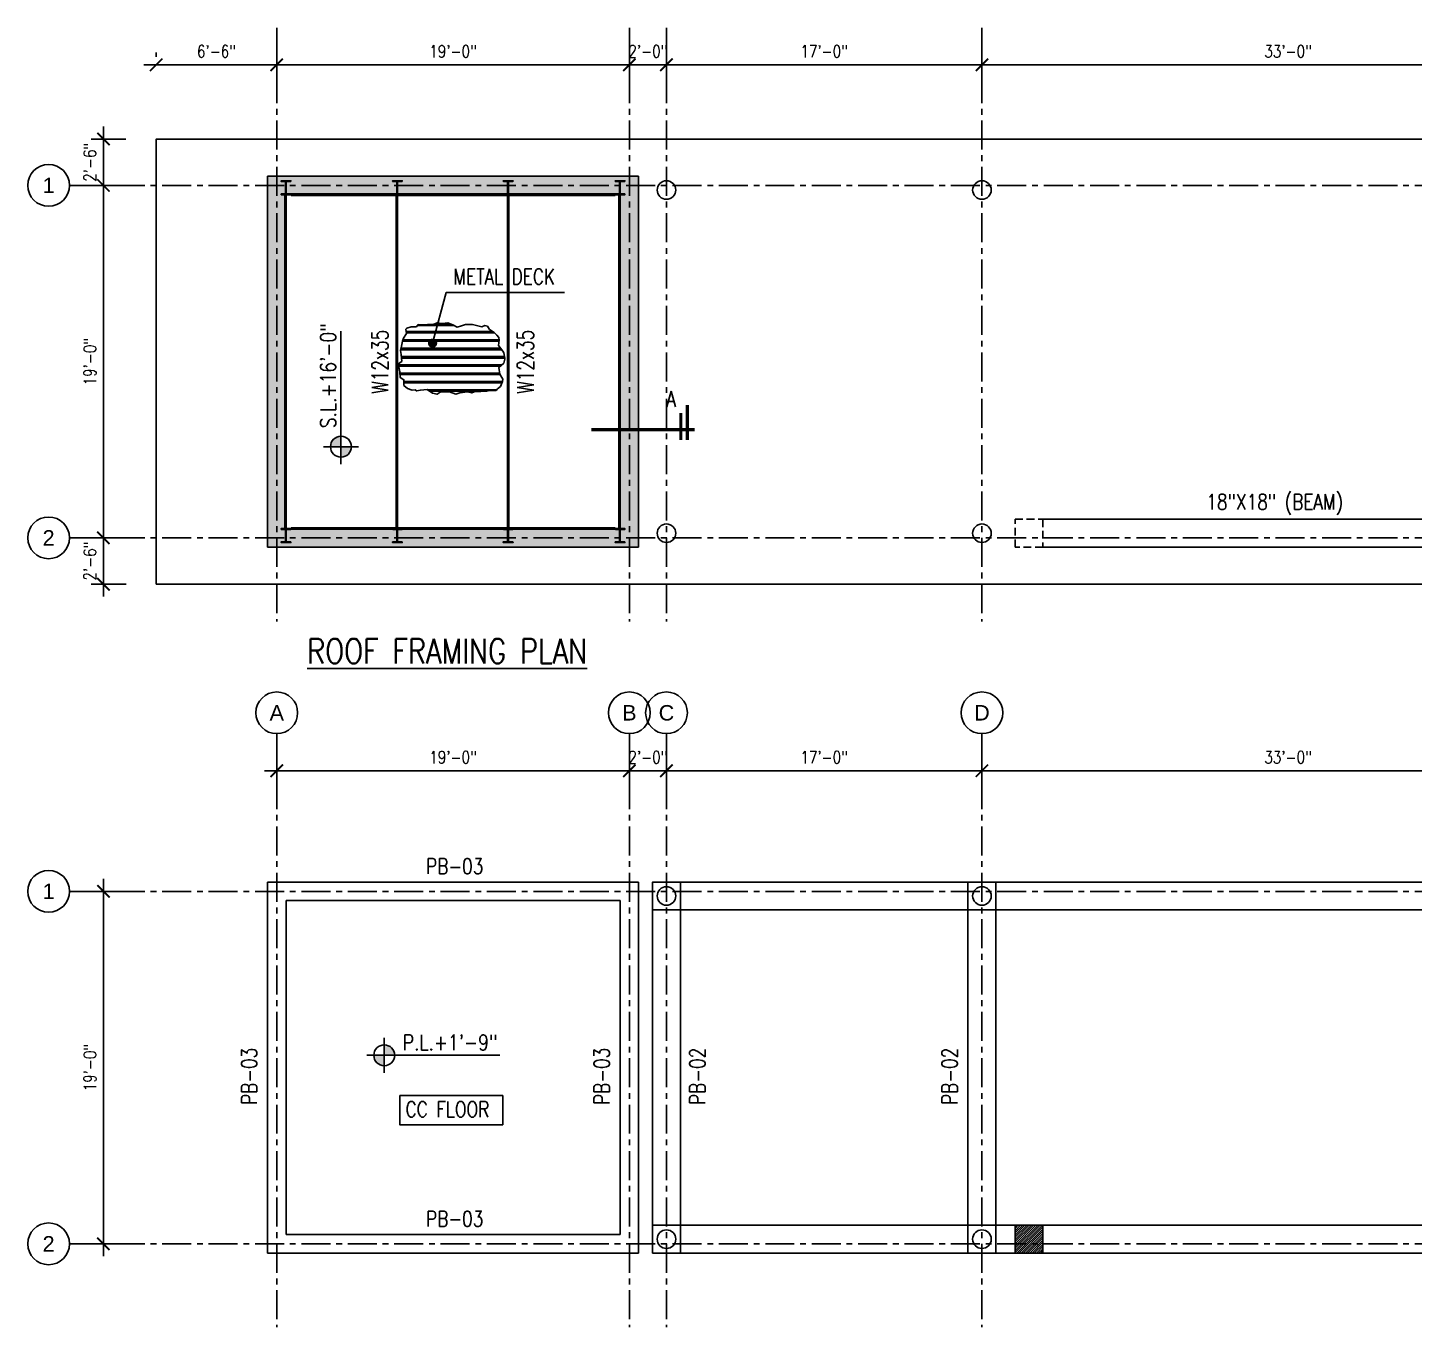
# Model space of a CAD drawing. Header units: inches. Extents: x 58342 to 61343, y 11242 to 14225.
# Drawn here: x 59193 to 60089, y 11892 to 12733 of the extents above; entities that cross this region are included whole.
import ezdxf
from ezdxf.enums import TextEntityAlignment as Align

# ---------------------------------------------------------------- set-up
doc = ezdxf.new("R2010")
doc.units = ezdxf.units.IN
doc.header["$MEASUREMENT"] = 0
doc.header["$PDMODE"] = 3
doc.linetypes.add('CENTER', pattern=[2, 1.25, -0.25, 0.25, -0.25])
doc.linetypes.add('HIDDEN', pattern=[0.375, 0.25, -0.125])
for name, color, linetype in [('A-HATCH RCC', 8, 'Continuous'), ('A-RCC-SHWL', 4, 'Continuous'), ('aero', 2, 'Continuous'), ('COLUMN', 4, 'Continuous'), ('DIM', 2, 'Continuous'), ('GC', 3, 'Continuous'), ('GIRDER', 6, 'HIDDEN'), ('Grid line', 1, 'CENTER'), ('GT', 4, 'Continuous'), ('HATCH', 253, 'Continuous'), ('HEADING', 4, 'Continuous'), ('L', 2, 'Continuous'), ('LEVEL', 2, 'Continuous'), ('N-DIM-Z', 126, 'Continuous'), ('SECMARK', 2, 'Continuous'), ('SLAB', 3, 'Continuous'), ('TEXT2', 3, 'Continuous'), ('TEXT3', 4, 'Continuous'), ('WALL', 3, 'Continuous')]:
    doc.layers.add(name, color=color, linetype=linetype)
doc.styles.add('3-32', font='simplex.shx', dxfattribs={"width": 0.75, "height": 10.6666})
doc.styles.add('dim', font='arial.ttf')
doc.styles.add('DIM 1_1 (A)', font='simplex.shx', dxfattribs={"width": 0.8})
doc.styles.add('DIM 1_4 (A)', font='simplex.shx', dxfattribs={"width": 0.8})
doc.styles.add('DIM 1_8 (A)', font='simplex.shx', dxfattribs={"width": 0.8})
doc.styles.add('DIM 3_16 (A)', font='simplex.shx', dxfattribs={"width": 0.8})
doc.dimstyles.new('DIM 1_8 (A)', dxfattribs={"dimtxt": 8, "dimasz": 8, "dimexe": 8, "dimexo": 8, "dimgap": 4, "dimtad": 1, "dimdec": 0, "dimzin": 3, "dimdsep": 46, "dimlunit": 4, "dimtxsty": 'DIM 1_8 (A)', "dimblk": 'ARCHTICK', "dimcen": 8, "dimdle": 8, "dimclrd": 2, "dimclre": 2, "dimclrt": 3, "dimadec": 0, "dimazin": 2, "dimtfac": 1, "dimtdec": 0, "dimtofl": 0, "dimtmove": 0, "dimatfit": 3, "dimfxl": 0, "dimtolj": 1, "dimtzin": 0, "dimlwd": -1, "dimlwe": -1, "dimarcsym": 0})
pattern_1 = [(30.5, (0, -132.5461), (0.2584454, 2.88020771), [0, -2.28, 0, -2.55, 0, -2.4375]), (0.5, (0, -132.546), (3.15077722, 3.87814304), [0, -1.23, 0, -2.055, 0, -0.7875]), (320.5, (-1.8312, -132.3213), (4.63742878, -0.56085233), [0, -0.75, 0, -2.7, 0, -3.525]), (310.5, (-1.8312, -132.3213), (4.6360217, 0.75716824), [0, -0.375, 0, -1.77, 0, -2.025])]

# ---------------------------------------------------------------- blocks, each defined once
blk = doc.blocks.new('_ARCHTICK')
at = {"color": 0, "linetype": 'ByBlock', "const_width": 0.15}
blk.add_lwpolyline([(-0.5, -0.5), (0.5, 0.5)], dxfattribs=at)
blk = doc.blocks.new('*D1052')
at = {"layer": 'DEFPOINTS', "color": 0, "transparency": 16777216}
for p in [(59581.78, 12252.21), (59353.78, 12228.21), (59581.78, 12228.21)]:
    blk.add_point(p, dxfattribs=at)
at = {"layer": 'DIM', "color": 2, "transparency": 16777216}
for p, q in [((59353.78, 12236.21), (59353.78, 12260.21)), ((59581.78, 12236.21), (59581.78, 12260.21)), ((59345.78, 12252.21), (59589.78, 12252.21))]:
    blk.add_line(p, q, dxfattribs=at)
at = {"layer": 'DIM', "color": 2, "transparency": 16777216, "xscale": 8, "yscale": 8, "zscale": 8, "rotation": 180}
blk.add_blockref('_ARCHTICK', (59353.78, 12252.21), dxfattribs=at)
at = {"layer": 'DIM', "color": 2, "transparency": 16777216, "xscale": 8, "yscale": 8, "zscale": 8}
blk.add_blockref('_ARCHTICK', (59581.78, 12252.21), dxfattribs=at)
at = {"layer": 'DIM', "color": 3, "transparency": 16777216, "insert": (59467.78, 12260.97), "char_height": 8, "attachment_point": 5, "style": 'DIM 1_8 (A)'}
blk.add_mtext('\\A1;19\'-0"', dxfattribs=at)
blk = doc.blocks.new('*D1053')
at = {"layer": 'DEFPOINTS', "color": 0, "transparency": 16777216}
for p in [(59605.78, 12252.21), (59581.78, 12228.21), (59605.78, 12228.21)]:
    blk.add_point(p, dxfattribs=at)
at = {"layer": 'DIM', "color": 2, "transparency": 16777216}
for p, q in [((59581.78, 12236.21), (59581.78, 12260.21)), ((59605.78, 12236.21), (59605.78, 12260.21)), ((59573.78, 12252.21), (59613.78, 12252.21))]:
    blk.add_line(p, q, dxfattribs=at)
at = {"layer": 'DIM', "color": 2, "transparency": 16777216, "xscale": 8, "yscale": 8, "zscale": 8, "rotation": 180}
blk.add_blockref('_ARCHTICK', (59581.78, 12252.21), dxfattribs=at)
at = {"layer": 'DIM', "color": 2, "transparency": 16777216, "xscale": 8, "yscale": 8, "zscale": 8}
blk.add_blockref('_ARCHTICK', (59605.78, 12252.21), dxfattribs=at)
at = {"layer": 'DIM', "color": 3, "transparency": 16777216, "insert": (59593.78, 12260.97), "char_height": 8, "attachment_point": 5, "style": 'DIM 1_8 (A)'}
blk.add_mtext('\\A1;2\'-0"', dxfattribs=at)
blk = doc.blocks.new('*D1054')
at = {"layer": 'DEFPOINTS', "color": 0, "transparency": 16777216}
for p in [(59809.78, 12252.21), (59605.78, 12228.21), (59809.78, 12228.21)]:
    blk.add_point(p, dxfattribs=at)
at = {"layer": 'DIM', "color": 2, "transparency": 16777216}
for p, q in [((59605.78, 12236.21), (59605.78, 12260.21)), ((59809.78, 12236.21), (59809.78, 12260.21)), ((59597.78, 12252.21), (59817.78, 12252.21))]:
    blk.add_line(p, q, dxfattribs=at)
at = {"layer": 'DIM', "color": 2, "transparency": 16777216, "xscale": 8, "yscale": 8, "zscale": 8, "rotation": 180}
blk.add_blockref('_ARCHTICK', (59605.78, 12252.21), dxfattribs=at)
at = {"layer": 'DIM', "color": 2, "transparency": 16777216, "xscale": 8, "yscale": 8, "zscale": 8}
blk.add_blockref('_ARCHTICK', (59809.78, 12252.21), dxfattribs=at)
at = {"layer": 'DIM', "color": 3, "transparency": 16777216, "insert": (59707.78, 12260.97), "char_height": 8, "attachment_point": 5, "style": 'DIM 1_8 (A)'}
blk.add_mtext('\\A1;17\'-0"', dxfattribs=at)
blk = doc.blocks.new('*D1055')
at = {"layer": 'DEFPOINTS', "color": 0, "transparency": 16777216}
for p in [(60205.78, 12252.21), (59809.78, 12228.21), (60205.78, 12228.21)]:
    blk.add_point(p, dxfattribs=at)
at = {"layer": 'DIM', "color": 2, "transparency": 16777216}
for p, q in [((59809.78, 12236.21), (59809.78, 12260.21)), ((60205.78, 12236.21), (60205.78, 12260.21)), ((59801.78, 12252.21), (60213.78, 12252.21))]:
    blk.add_line(p, q, dxfattribs=at)
at = {"layer": 'DIM', "color": 2, "transparency": 16777216, "xscale": 8, "yscale": 8, "zscale": 8, "rotation": 180}
blk.add_blockref('_ARCHTICK', (59809.78, 12252.21), dxfattribs=at)
at = {"layer": 'DIM', "color": 2, "transparency": 16777216, "xscale": 8, "yscale": 8, "zscale": 8}
blk.add_blockref('_ARCHTICK', (60205.78, 12252.21), dxfattribs=at)
at = {"layer": 'DIM', "color": 3, "transparency": 16777216, "insert": (60007.78, 12260.97), "char_height": 8, "attachment_point": 5, "style": 'DIM 1_8 (A)'}
blk.add_mtext('\\A1;33\'-0"', dxfattribs=at)
blk = doc.blocks.new('*D1061')
at = {"layer": 'DEFPOINTS', "color": 0, "transparency": 16777216}
for p in [(59265.66, 12174.21), (59241.66, 11946.21), (59265.66, 11946.21)]:
    blk.add_point(p, dxfattribs=at)
at = {"layer": 'DIM', "color": 2, "transparency": 16777216}
for p, q in [((59241.66, 12182.21), (59241.66, 11938.21)), ((59257.66, 12174.21), (59233.66, 12174.21)), ((59257.66, 11946.21), (59233.66, 11946.21))]:
    blk.add_line(p, q, dxfattribs=at)
at = {"layer": 'DIM', "color": 2, "transparency": 16777216, "xscale": 8, "yscale": 8, "zscale": 8}
for p, rotation in [((59241.66, 12174.21), 90), ((59241.66, 11946.21), 270)]:
    blk.add_blockref('_ARCHTICK', p, dxfattribs=dict(at, rotation=rotation))
at = {"layer": 'DIM', "color": 3, "transparency": 16777216, "insert": (59232.9, 12060.21), "char_height": 8, "attachment_point": 5, "rotation": 90, "style": 'DIM 1_8 (A)'}
blk.add_mtext('\\A1;19\'-0"', dxfattribs=at)
blk = doc.blocks.new('*D1062')
at = {"layer": 'DEFPOINTS', "color": 0, "transparency": 16777216}
for p in [(59581.78, 12708.86), (59353.78, 12684.86), (59581.78, 12684.86)]:
    blk.add_point(p, dxfattribs=at)
at = {"layer": 'DIM', "color": 2, "transparency": 16777216}
for p, q in [((59353.78, 12692.86), (59353.78, 12716.86)), ((59581.78, 12692.86), (59581.78, 12716.86)), ((59345.78, 12708.86), (59589.78, 12708.86))]:
    blk.add_line(p, q, dxfattribs=at)
at = {"layer": 'DIM', "color": 2, "transparency": 16777216, "xscale": 8, "yscale": 8, "zscale": 8, "rotation": 180}
blk.add_blockref('_ARCHTICK', (59353.78, 12708.86), dxfattribs=at)
at = {"layer": 'DIM', "color": 2, "transparency": 16777216, "xscale": 8, "yscale": 8, "zscale": 8}
blk.add_blockref('_ARCHTICK', (59581.78, 12708.86), dxfattribs=at)
at = {"layer": 'DIM', "color": 3, "transparency": 16777216, "insert": (59467.78, 12717.62), "char_height": 8, "attachment_point": 5, "style": 'DIM 1_8 (A)'}
blk.add_mtext('\\A1;19\'-0"', dxfattribs=at)
blk = doc.blocks.new('*D1063')
at = {"layer": 'DEFPOINTS', "color": 0, "transparency": 16777216}
for p in [(59605.78, 12708.86), (59581.78, 12684.86), (59605.78, 12684.86)]:
    blk.add_point(p, dxfattribs=at)
at = {"layer": 'DIM', "color": 2, "transparency": 16777216}
for p, q in [((59581.78, 12692.86), (59581.78, 12716.86)), ((59605.78, 12692.86), (59605.78, 12716.86)), ((59573.78, 12708.86), (59613.78, 12708.86))]:
    blk.add_line(p, q, dxfattribs=at)
at = {"layer": 'DIM', "color": 2, "transparency": 16777216, "xscale": 8, "yscale": 8, "zscale": 8, "rotation": 180}
blk.add_blockref('_ARCHTICK', (59581.78, 12708.86), dxfattribs=at)
at = {"layer": 'DIM', "color": 2, "transparency": 16777216, "xscale": 8, "yscale": 8, "zscale": 8}
blk.add_blockref('_ARCHTICK', (59605.78, 12708.86), dxfattribs=at)
at = {"layer": 'DIM', "color": 3, "transparency": 16777216, "insert": (59593.78, 12717.62), "char_height": 8, "attachment_point": 5, "style": 'DIM 1_8 (A)'}
blk.add_mtext('\\A1;2\'-0"', dxfattribs=at)
blk = doc.blocks.new('*D1064')
at = {"layer": 'DEFPOINTS', "color": 0, "transparency": 16777216}
for p in [(59809.78, 12708.86), (59605.78, 12684.86), (59809.78, 12684.86)]:
    blk.add_point(p, dxfattribs=at)
at = {"layer": 'DIM', "color": 2, "transparency": 16777216}
for p, q in [((59605.78, 12692.86), (59605.78, 12716.86)), ((59809.78, 12692.86), (59809.78, 12716.86)), ((59597.78, 12708.86), (59817.78, 12708.86))]:
    blk.add_line(p, q, dxfattribs=at)
at = {"layer": 'DIM', "color": 2, "transparency": 16777216, "xscale": 8, "yscale": 8, "zscale": 8, "rotation": 180}
blk.add_blockref('_ARCHTICK', (59605.78, 12708.86), dxfattribs=at)
at = {"layer": 'DIM', "color": 2, "transparency": 16777216, "xscale": 8, "yscale": 8, "zscale": 8}
blk.add_blockref('_ARCHTICK', (59809.78, 12708.86), dxfattribs=at)
at = {"layer": 'DIM', "color": 3, "transparency": 16777216, "insert": (59707.78, 12717.62), "char_height": 8, "attachment_point": 5, "style": 'DIM 1_8 (A)'}
blk.add_mtext('\\A1;17\'-0"', dxfattribs=at)
blk = doc.blocks.new('*D1065')
at = {"layer": 'DEFPOINTS', "color": 0, "transparency": 16777216}
for p in [(60205.78, 12708.86), (59809.78, 12684.86), (60205.78, 12684.86)]:
    blk.add_point(p, dxfattribs=at)
at = {"layer": 'DIM', "color": 2, "transparency": 16777216}
for p, q in [((59809.78, 12692.86), (59809.78, 12716.86)), ((60205.78, 12692.86), (60205.78, 12716.86)), ((59801.78, 12708.86), (60213.78, 12708.86))]:
    blk.add_line(p, q, dxfattribs=at)
at = {"layer": 'DIM', "color": 2, "transparency": 16777216, "xscale": 8, "yscale": 8, "zscale": 8, "rotation": 180}
blk.add_blockref('_ARCHTICK', (59809.78, 12708.86), dxfattribs=at)
at = {"layer": 'DIM', "color": 2, "transparency": 16777216, "xscale": 8, "yscale": 8, "zscale": 8}
blk.add_blockref('_ARCHTICK', (60205.78, 12708.86), dxfattribs=at)
at = {"layer": 'DIM', "color": 3, "transparency": 16777216, "insert": (60007.78, 12717.62), "char_height": 8, "attachment_point": 5, "style": 'DIM 1_8 (A)'}
blk.add_mtext('\\A1;33\'-0"', dxfattribs=at)
blk = doc.blocks.new('*D1071')
at = {"layer": 'DEFPOINTS', "color": 0, "transparency": 16777216}
for p in [(59265.66, 12630.86), (59241.66, 12402.86), (59265.66, 12402.86)]:
    blk.add_point(p, dxfattribs=at)
at = {"layer": 'DIM', "color": 2, "transparency": 16777216}
for p, q in [((59241.66, 12638.86), (59241.66, 12394.86)), ((59257.66, 12630.86), (59233.66, 12630.86)), ((59257.66, 12402.86), (59233.66, 12402.86))]:
    blk.add_line(p, q, dxfattribs=at)
at = {"layer": 'DIM', "color": 2, "transparency": 16777216, "xscale": 8, "yscale": 8, "zscale": 8}
for p, rotation in [((59241.66, 12630.86), 90), ((59241.66, 12402.86), 270)]:
    blk.add_blockref('_ARCHTICK', p, dxfattribs=dict(at, rotation=rotation))
at = {"layer": 'DIM', "color": 3, "transparency": 16777216, "insert": (59232.9, 12516.86), "char_height": 8, "attachment_point": 5, "rotation": 90, "style": 'DIM 1_8 (A)'}
blk.add_mtext('\\A1;19\'-0"', dxfattribs=at)
blk = doc.blocks.new('HEAD')
at = {"style": 'DIM 1_1 (A)', "width": 0.8}
blk.add_attdef('A', (1, 0.23), '', height=2, dxfattribs=at)
at = {"layer": 'TEXT2', "style": 'DIM 1_1 (A)', "width": 0.8}
blk.add_attdef('B', (1.35, -1.34), '', height=1, dxfattribs=at)
blk = doc.blocks.new('LEV.')
at = {"layer": 'LEVEL'}
h = blk.add_hatch(color=2, dxfattribs=at)
h.paths.add_polyline_path([(0, 0), (-0.84, 0, 0.414214), (0, -0.84)])
h.paths.add_polyline_path([(0, 0.84), (0, 0), (0.84, 0, 0.414214)])
for p, q in [((0, -1.41), (0, 1.41)), ((9.35, 0), (-1.41, 0))]:
    blk.add_line(p, q, dxfattribs=at)
blk.add_circle((0, 0), 0.844, dxfattribs=at)
at = {"layer": 'TEXT3', "style": 'DIM 1_1 (A)', "width": 0.8}
blk.add_attdef('A', (5.25, 0.41), '', height=1.25, dxfattribs=at)
blk = doc.blocks.new('A$C48294E53')
at = {"layer": 'COLUMN', "color": 4}
blk.add_lwpolyline([(2.19, 7.62), (3.63, 7.62, -0.414214), (3.81, 7.44), (3.81, 2.53, -0.414214), (3.63, 2.35), (2.19, 2.35, 0.414214), (2, 2.16), (2, 1.97), (6.19, 1.97), (6.19, 2.16, 0.414214), (6, 2.35), (4.37, 2.35, -0.414214), (4.19, 2.53), (4.19, 7.44, -0.414214), (4.37, 7.62), (6, 7.62, 0.414214), (6.19, 7.81), (6.19, 8), (2, 8), (2, 7.81, 0.414214)], format="xyb", close=True, dxfattribs=at)
blk = doc.blocks.new('A$C0EAF4FF9')
at = {"layer": 'Grid line'}
h = blk.add_hatch(dxfattribs=at)
h.set_pattern_fill('_USER', color=256, scale=0.25, angle=45, style=0, pattern_type=0)
h.set_pattern_definition([(45, (0, 0), (-0.176777, 0.176777), [])])
edge = h.paths.add_edge_path()
edge.add_line((2.19, 7.72), (3.63, 7.72))
edge.add_arc((3.63, 7.53), 0.188, 0, 90, ccw=False)
edge.add_line((3.81, 7.53), (3.81, 2.62))
edge.add_arc((3.63, 2.62), 0.188, -90, 0, ccw=False)
edge.add_line((3.63, 2.44), (2.19, 2.44))
edge.add_arc((2.19, 2.25), 0.187, 90, 180)
edge.add_line((2, 2.25), (2, 2.06))
edge.add_line((2, 2.06), (6.19, 2.06))
edge.add_line((6.19, 2.06), (6.19, 2.25))
edge.add_arc((6, 2.25), 0.188, 0, 90)
edge.add_line((6, 2.44), (4.37, 2.44))
edge.add_arc((4.37, 2.62), 0.188, 180, 270, ccw=False)
edge.add_line((4.19, 2.62), (4.19, 7.53))
edge.add_arc((4.37, 7.53), 0.188, 90, 180, ccw=False)
edge.add_line((4.37, 7.72), (6, 7.72))
edge.add_arc((6, 7.9), 0.187, 270, 360)
edge.add_line((6.19, 7.9), (6.19, 8.09))
edge.add_line((6.19, 8.09), (2, 8.09))
edge.add_line((2, 8.09), (2, 7.9))
edge.add_arc((2.19, 7.9), 0.188, 180, 270)
blk.add_blockref('A$C48294E53', (0, 0.09), dxfattribs=at)
blk = doc.blocks.new('A$C06E30DF9')
at = {"layer": 'GIRDER', "color": 2, "linetype": 'Continuous', "ltscale": 5}
for p, q in [((14.3, 4.5), (60.3, 4.5)), ((35, 6.3), (56.2, 6.3)), ((-4.3, -15.1), (116.3, -15.1)), ((-4.3, -15.1), (116.3, -15.1)), ((-3.7, -13.3), (116.5, -13.3)), ((0.4, -3), (108.5, -3)), ((0.6, -4.7), (110.8, -4.7)), ((0.6, -4.7), (110.8, -4.7)), ((-6.6, -25.5), (119.6, -25.5)), ((-6.6, -25.5), (119.6, -25.5)), ((-6.1, -23.7), (118.2, -23.7)), ((-5.6, -34.1), (123.1, -34.1)), ((-9.1, -44.5), (119.7, -44.5)), ((-8.9, -46.2), (117.7, -46.2)), ((-8.9, -46.2), (117.7, -46.2)), ((-5.4, -35.9), (123.3, -35.9)), ((-5.4, -35.9), (123.3, -35.9)), ((-7.4, -54.9), (117.1, -54.9)), ((-7.2, -56.6), (117.7, -56.6)), ((-2.4, -65.2), (120.7, -65.2)), ((-2.4, -67), (120, -67)), ((27.5, -75.6), (113.2, -75.6)), ((30.1, -77.4), (96.7, -77.4))]:
    blk.add_line(p, q, dxfattribs=at)
at = {"layer": 'SLAB', "color": 1, "linetype": 'Continuous', "ltscale": 5}
blk.add_lwpolyline([(1.2, 1.2), (0, 0), (0.7, -5.3), (-2.9, -11.1), (-4.3, -15.1), (-5.4, -21.2), (-6.8, -26.4), (-5.9, -31.5), (-4.9, -40.2), (-8.3, -42.4), (-9.2, -44.7), (-7.5, -53.2), (-7, -60.4), (-2.4, -63), (-2.4, -70.1), (2.2, -73.9), (7.8, -76), (11.7, -75.8), (13.4, -77), (18.1, -76), (26.8, -75.1), (33.4, -79.7), (38.9, -81.1), (42.8, -78.5), (54.5, -78.1), (62.5, -81), (67.4, -79.5), (76.9, -78.3), (82.2, -79.4), (85.3, -78.2), (93.6, -77.6), (101.2, -77.1), (104.4, -76.5), (112.6, -76.3), (114.2, -74.4), (118.2, -71.3), (120.7, -65.3), (121.2, -62.5), (117.3, -56.1), (116.1, -47.7), (122.2, -42.2), (123.3, -37.4), (123.3, -36.2), (122.4, -29.4), (121.1, -27.4), (115.7, -20.5), (116.5, -13.6), (116.2, -10.4), (113.6, -7.5), (110.1, -4.1), (104.4, -0.2), (101.7, 3.7), (100, 4.1), (98.7, 4.6), (94.7, 3), (83, 6.1), (74.5, 6.1), (69.6, 4.4), (63.9, 2.7), (58.6, 5.3), (52.3, 7.8), (45.3, 7.2), (39, 7.8), (34.2, 6), (27.1, 6), (19.8, 5.4), (15.4, 6.1), (13.1, 2.8), (6.5, 3.1)], close=True, dxfattribs=at)
blk = doc.blocks.new('*D1088')
at = {"layer": 'DEFPOINTS', "color": 0, "transparency": 16777216}
for p in [(59264.2, 12660.86), (59241.66, 12630.86), (59264.32, 12630.86)]:
    blk.add_point(p, dxfattribs=at)
at = {"layer": 'DIM', "color": 2, "transparency": 16777216}
for p, q in [((59256.2, 12660.86), (59233.66, 12660.86)), ((59241.66, 12668.86), (59241.66, 12622.86)), ((59256.32, 12630.86), (59233.66, 12630.86))]:
    blk.add_line(p, q, dxfattribs=at)
at = {"layer": 'DIM', "color": 2, "transparency": 16777216, "xscale": 8, "yscale": 8, "zscale": 8}
for p, rotation in [((59241.66, 12660.86), 90), ((59241.66, 12630.86), 270)]:
    blk.add_blockref('_ARCHTICK', p, dxfattribs=dict(at, rotation=rotation))
at = {"layer": 'DIM', "color": 3, "transparency": 16777216, "insert": (59232.9, 12645.86), "char_height": 8, "attachment_point": 5, "rotation": 90, "style": 'DIM 1_8 (A)'}
blk.add_mtext('\\A1;2\'-6"', dxfattribs=at)
blk = doc.blocks.new('*D1089')
at = {"layer": 'DEFPOINTS', "color": 0, "transparency": 16777216}
for p in [(59264.2, 12402.86), (59241.66, 12372.86), (59264.32, 12372.86)]:
    blk.add_point(p, dxfattribs=at)
at = {"layer": 'DIM', "color": 2, "transparency": 16777216}
for p, q in [((59241.66, 12410.86), (59241.66, 12364.86)), ((59256.2, 12402.86), (59233.66, 12402.86)), ((59256.32, 12372.86), (59233.66, 12372.86))]:
    blk.add_line(p, q, dxfattribs=at)
at = {"layer": 'DIM', "color": 2, "transparency": 16777216, "xscale": 8, "yscale": 8, "zscale": 8}
for p, rotation in [((59241.66, 12402.86), 90), ((59241.66, 12372.86), 270)]:
    blk.add_blockref('_ARCHTICK', p, dxfattribs=dict(at, rotation=rotation))
at = {"layer": 'DIM', "color": 3, "transparency": 16777216, "insert": (59232.9, 12387.86), "char_height": 8, "attachment_point": 5, "rotation": 90, "style": 'DIM 1_8 (A)'}
blk.add_mtext('\\A1;2\'-6"', dxfattribs=at)
blk = doc.blocks.new('*D1090')
at = {"layer": 'DEFPOINTS', "color": 0, "transparency": 16777216}
for p in [(59275.78, 12708.86), (59275.78, 12706.03), (59353.78, 12706.03)]:
    blk.add_point(p, dxfattribs=at)
at = {"layer": 'DIM', "color": 2, "transparency": 16777216}
for p, q in [((59275.78, 12714.03), (59275.78, 12716.86)), ((59353.78, 12714.03), (59353.78, 12716.86)), ((59361.78, 12708.86), (59267.78, 12708.86))]:
    blk.add_line(p, q, dxfattribs=at)
at = {"layer": 'DIM', "color": 2, "transparency": 16777216, "xscale": 8, "yscale": 8, "zscale": 8, "rotation": 180}
blk.add_blockref('_ARCHTICK', (59275.78, 12708.86), dxfattribs=at)
at = {"layer": 'DIM', "color": 2, "transparency": 16777216, "xscale": 8, "yscale": 8, "zscale": 8}
blk.add_blockref('_ARCHTICK', (59353.78, 12708.86), dxfattribs=at)
at = {"layer": 'DIM', "color": 3, "transparency": 16777216, "insert": (59314.78, 12717.62), "char_height": 8, "attachment_point": 5, "style": 'DIM 1_8 (A)'}
blk.add_mtext('\\A1;6\'-6"', dxfattribs=at)
blk = doc.blocks.new('S1')
at = {"layer": 'SECMARK', "const_width": 0.25}
for points in [[(-1.98, 9.01), (0.83, 9.01)], [(0, 9.61), (0, 1.26)], [(-1.34, 8.48), (0.83, 8.48)]]:
    blk.add_lwpolyline(points, dxfattribs=at)
at = {"layer": 'TEXT3', "style": 'DIM 1_1 (A)', "width": 0.8}
blk.add_attdef('A', (-2.65, 6.42), '', height=1.5, dxfattribs=at)

msp = doc.modelspace()

# ---------------------------------------------------------------- hatches: boundary and pattern name
at = {"layer": 'A-HATCH RCC'}
h = msp.add_hatch(dxfattribs=at)
h.set_pattern_fill('AR-SAND,_O', color=8, scale=1.5, angle=353, double=1)
h.set_pattern_definition(pattern_1)
h.paths.add_polyline_path([(59581.7841881, 12402.8575469), (59505.8779381, 12402.8575469), (59505.8779381, 12402.8275469), (59501.6904381, 12402.8275469), (59433.8779381, 12402.8347619), (59433.8779381, 12402.8275469), (59429.6904381, 12402.8275469), (59353.7841881, 12402.8383924), (59353.7841881, 12396.8575469), (59581.7841881, 12396.8575469)])
h.paths.add_polyline_path([(59581.7841881, 12630.8575469), (59353.7841881, 12630.8575469), (59353.7841881, 12402.8575469), (59581.7841881, 12402.8575469)])
h.paths.add_polyline_path([(59359.7841881, 12408.8575469), (59359.7841881, 12624.8575469), (59575.7841881, 12624.8575469), (59575.7841881, 12408.8575469)], flags=16)
h.paths.add_polyline_path([(59431.5029381, 12408.2950469, 0.4142135624), (59431.3154381, 12408.4825469), (59359.7841881, 12408.8575469), (59359.7841881, 12624.8575469), (59429.4091881, 12624.8575469), (59429.4091881, 12625.2325469), (59431.0341881, 12625.2325469, 0.4142135624), (59431.2216881, 12625.4200469), (59431.2216881, 12630.3250469, 0.4142135624), (59431.0341881, 12630.5125469), (59429.4091881, 12630.5125469), (59429.4091881, 12630.8575469), (59353.7841881, 12630.8575469), (59353.7841881, 12402.8575469), (59429.6904381, 12402.8575469), (59429.6904381, 12403.2025469), (59431.3154381, 12403.2025469, 0.4142135624), (59431.5029381, 12403.3900469)], flags=16)
h.paths.add_polyline_path([(59353.7841881, 12402.8575469), (59347.7841881, 12402.8575469), (59347.7841881, 12396.8575469), (59353.7841881, 12396.8575469)])
h.paths.add_polyline_path([(59353.7841881, 12630.8575469), (59347.7841881, 12630.8575469), (59347.7841881, 12402.8575469), (59353.7841881, 12402.8575469)])
h.paths.add_polyline_path([(59587.7841881, 12402.8575469), (59581.7841881, 12402.8575469), (59581.7841881, 12396.8575469), (59587.7841881, 12396.8575469)])
h.paths.add_polyline_path([(59587.7841881, 12630.8575469), (59581.7841881, 12630.8575469), (59581.7841881, 12402.8575469), (59587.7841881, 12402.8575469)])
h.paths.add_polyline_path([(59587.7841881, 12636.8575469), (59581.7841881, 12636.8575469), (59581.7841881, 12630.8575469), (59587.7841881, 12630.8575469)])
h.paths.add_polyline_path([(59581.7841881, 12636.8575469), (59353.7841881, 12636.8575469), (59353.7841881, 12630.8575469), (59429.4091881, 12630.8575469), (59429.4091881, 12630.8875469), (59433.5966881, 12630.8875469), (59501.4091881, 12630.8864813), (59501.4091881, 12630.8875469), (59505.5966881, 12630.8875469), (59581.7841881, 12630.8863028)])
h.paths.add_polyline_path([(59353.7841881, 12636.8575469), (59347.7841881, 12636.8575469), (59347.7841881, 12630.8575469), (59353.7841881, 12630.8575469)])
h = msp.add_hatch(dxfattribs=at)
h.set_pattern_fill('AR-SAND,_O', color=8, scale=1.5, angle=353, double=1)
h.set_pattern_definition(pattern_1)
h.paths.add_polyline_path([(59431.5029381, 12408.2950469, 0.4142135624), (59431.3154381, 12408.4825469), (59359.7841881, 12408.8575469), (59359.7841881, 12624.8575469), (59429.4091881, 12624.8575469), (59429.4091881, 12625.2325469), (59431.0341881, 12625.2325469, 0.4142135624), (59431.2216881, 12625.4200469), (59431.2216881, 12630.3250469, 0.4142135624), (59431.0341881, 12630.5125469), (59429.4091881, 12630.5125469), (59429.4091881, 12630.8575469), (59353.7841881, 12630.8575469), (59353.7841881, 12402.8575469), (59429.6904381, 12402.8575469), (59429.6904381, 12403.2025469), (59431.3154381, 12403.2025469, 0.4142135624), (59431.5029381, 12403.3900469)])
at = {"layer": 'HATCH'}
h = msp.add_hatch(dxfattribs=at)
h.set_pattern_fill('_USER', color=1, angle=45, style=0, pattern_type=0)
h.set_pattern_definition([(45, (0, 565.9392), (-0.707106781, 0.707106781), [])])
h.paths.add_polyline_path([(59849.2070904, 11946.211491), (59831.2070904, 11946.211491), (59831.2070904, 11940.211491), (59849.2070904, 11940.211491)])
h.paths.add_polyline_path([(59849.2070904, 11958.211491), (59831.2070904, 11958.211491), (59831.2070904, 11946.211491), (59849.2070904, 11946.211491)])

# ---------------------------------------------------------------- linework, layer by layer
at = {"layer": 'A-RCC-SHWL', "linetype": 'HIDDEN', "ltscale": 20}
msp.add_lwpolyline([(59849.2070904, 12396.8575469), (59831.2070904, 12396.8575469), (59831.2070904, 12414.8575469), (59849.2070904, 12414.8575469)], close=True, dxfattribs=at)
at = {"layer": 'A-RCC-SHWL'}
for points in [[(59614.7841881, 12162.211491), (59596.7841881, 12162.211491), (59596.7841881, 12180.211491), (59614.7841881, 12180.211491)], [(59818.7841881, 12162.211491), (59800.7841881, 12162.211491), (59800.7841881, 12180.211491), (59818.7841881, 12180.211491)], [(59614.7841881, 11940.211491), (59596.7841881, 11940.211491), (59596.7841881, 11958.211491), (59614.7841881, 11958.211491)], [(59818.7841881, 11940.211491), (59800.7841881, 11940.211491), (59800.7841881, 11958.211491), (59818.7841881, 11958.211491)], [(59849.2070904, 11940.211491), (59831.2070904, 11940.211491), (59831.2070904, 11958.211491), (59849.2070904, 11958.211491)]]:
    msp.add_lwpolyline(points, close=True, dxfattribs=at)
at = {"layer": 'aero', "color": 2}
msp.add_lwpolyline([(59433.2654796, 12042.0623391), (59499.9584419, 12042.0623391), (59499.9584419, 12023.2744632), (59433.2654796, 12023.2744632)], close=True, dxfattribs=at)
at = {"layer": 'COLUMN'}
for centre in [(59605.7841881, 12627.8575469), (59809.7841881, 12627.8575469), (59605.7841881, 12405.8575469), (59809.7841881, 12405.8575469), (59605.7841881, 12171.211491), (59809.7841881, 12171.211491), (59605.7841881, 11949.211491), (59809.7841881, 11949.211491)]:
    msp.add_circle(centre, 6, dxfattribs=at)
at = {"layer": 'GC'}
for centre in [(59206.2254211, 12630.8575469), (59206.2254211, 12402.8575469), (59353.7841881, 12289.711491), (59581.7841881, 12289.711491), (59605.7841881, 12289.711491), (59809.7841881, 12289.711491), (59206.2254211, 12174.211491), (59206.2254211, 11946.211491)]:
    msp.add_circle(centre, 13.5, dxfattribs=at)
at = {"layer": 'Grid line', "ltscale": 15}
for p, q in [((59353.7841881, 12732.8575469), (59353.7841881, 12348.8575469)), ((59581.7841881, 12732.8575469), (59581.7841881, 12348.8575469)), ((59605.7841881, 12732.8575469), (59605.7841881, 12348.8575469)), ((59809.7841881, 12732.8575469), (59809.7841881, 12348.8575469)), ((59219.7254211, 12630.8575469), (61342.7841881, 12630.8575469)), ((59219.7254211, 12402.8575469), (61342.7841881, 12402.8575469)), ((59353.7841881, 12276.211491), (59353.7841881, 11892.211491)), ((59581.7841881, 12276.211491), (59581.7841881, 11892.211491)), ((59605.7841881, 12276.211491), (59605.7841881, 11892.211491)), ((59809.7841881, 12276.211491), (59809.7841881, 11892.211491)), ((59219.7254211, 12174.211491), (61342.7841881, 12174.211491)), ((59219.7254211, 11946.211491), (61342.7841881, 11946.211491))]:
    msp.add_line(p, q, dxfattribs=at)
at = {"layer": 'L', "color": 2, "linetype": 'CENTER', "ltscale": 20, "const_width": 2}
for points in [[(59359.4091881, 12408.8575469), (59359.4091881, 12624.8575469)], [(59362.9248131, 12624.8575469), (59572.6435631, 12624.8575469)], [(59431.4091881, 12408.8575469), (59431.4091881, 12624.8575469)], [(59503.4091881, 12408.8575469), (59503.4091881, 12624.8575469)], [(59575.4091881, 12408.8575469), (59575.4091881, 12624.8575469)], [(59362.9248131, 12408.8575469), (59572.6435631, 12408.8575469)]]:
    msp.add_lwpolyline(points, dxfattribs=at)
at = {"layer": 'WALL'}
for p, q in [((59347.7841881, 12636.8575469), (59347.7841881, 12396.8575469)), ((59587.7841881, 12636.8575469), (59347.7841881, 12636.8575469)), ((59587.7841881, 12396.8575469), (59587.7841881, 12636.8575469)), ((59575.7841881, 12624.8575469), (59359.7841881, 12624.8575469)), ((59359.7841881, 12624.8575469), (59359.7841881, 12408.8575469)), ((59575.7841881, 12408.8575469), (59575.7841881, 12624.8575469)), ((60137.2070904, 12414.8575469), (59849.2070904, 12414.8575469)), ((59359.7841881, 12408.8575469), (59575.7841881, 12408.8575469)), ((59347.7841881, 12396.8575469), (59587.7841881, 12396.8575469)), ((59849.2070904, 12396.8575469), (60137.2070904, 12396.8575469)), ((59347.7841881, 12180.211491), (59347.7841881, 11940.211491)), ((59587.7841881, 12180.211491), (59347.7841881, 12180.211491)), ((59587.7841881, 11940.211491), (59587.7841881, 12180.211491)), ((61246.7841881, 12180.211491), (59596.7841881, 12180.211491)), ((59575.7841881, 12168.211491), (59359.7841881, 12168.211491)), ((59359.7841881, 12168.211491), (59359.7841881, 11952.211491)), ((59575.7841881, 11952.211491), (59575.7841881, 12168.211491)), ((59596.7841881, 11958.211491), (59596.7841881, 12162.211491)), ((59614.7841881, 11958.211491), (59614.7841881, 12162.211491)), ((59800.7841881, 12162.211491), (59614.7841881, 12162.211491)), ((59800.7841881, 11958.211491), (59800.7841881, 12162.211491)), ((59818.7841881, 12162.211491), (59818.7841881, 11958.211491)), ((59818.7841881, 12162.211491), (60196.7841881, 12162.211491)), ((59800.7841881, 11958.211491), (59614.7841881, 11958.211491)), ((59818.7841881, 11958.211491), (59831.2070904, 11958.211491)), ((59849.2070904, 11958.211491), (60137.2070904, 11958.211491)), ((59359.7841881, 11952.211491), (59575.7841881, 11952.211491)), ((59347.7841881, 11940.211491), (59587.7841881, 11940.211491)), ((59596.7841881, 11940.211491), (59849.2070904, 11940.211491)), ((59849.2070904, 11940.211491), (60137.2070904, 11940.211491))]:
    msp.add_line(p, q, dxfattribs=at)
msp.add_lwpolyline([(59275.7841881, 12372.8575469), (61318.7841881, 12372.8575469), (61318.7841881, 12660.8575469), (59275.7841881, 12660.8575469)], close=True, dxfattribs=at)

# ---------------------------------------------------------------- block references
ref = msp.add_blockref('LEV.', (59395.2818045, 12461.8452466), dxfattribs=dict(xscale=8, yscale=8, zscale=8, rotation=90))
ref.add_attrib('A', 'S.L.+16\'-0"', (59391.988323, 12473.8208743), dxfattribs={"layer": 'TEXT3', "height": 10, "rotation": 90, "style": 'DIM 1_8 (A)', "width": 0.8125})
ref = msp.add_blockref('S1', (59547.1776818, 12472.8651477), dxfattribs=dict(xscale=8, yscale=8, zscale=8, rotation=270))
ref.add_attrib('A', 'A', (59605.6345971, 12487.7079866), dxfattribs={"layer": 'TEXT3', "height": 10, "style": 'DIM 1_8 (A)', "width": 0.8125})
ref = msp.add_blockref('HEAD', (59365.4001282, 12319.7857126), dxfattribs=dict(xscale=8, yscale=8, zscale=8))
ref.add_attrib('A', '%%UROOF FRAMING PLAN', (59373.4342201, 12321.6327677), dxfattribs={"layer": 'HEADING', "height": 16, "style": 'DIM 1_8 (A)', "width": 0.8125})
ref = msp.add_blockref('LEV.', (59423.278341, 12068.1375037), dxfattribs=dict(xscale=8, yscale=8, zscale=8))
ref.add_attrib('A', 'P.L.+1\'-9"', (59435.2539687, 12071.4309852), dxfattribs={"layer": 'TEXT3', "height": 10, "style": 'DIM 1_8 (A)', "width": 0.8125})
at = {"layer": 'Grid line', "xscale": -1.5, "yscale": 1.5, "zscale": 1.5, "rotation": 180}
for p in [(59353.6435631, 12636.9932392), (59425.6435631, 12636.9932392), (59497.2685631, 12636.9932392), (59569.6435631, 12636.9932392)]:
    msp.add_blockref('A$C0EAF4FF9', p, dxfattribs=at)
at = {"layer": 'Grid line', "xscale": 1.5, "yscale": 1.5, "zscale": 1.5}
for p in [(59353.6435631, 12396.7218546), (59425.6435631, 12396.7218546), (59497.2685631, 12396.7218546), (59569.6435631, 12396.7218546)]:
    msp.add_blockref('A$C0EAF4FF9', p, dxfattribs=at)
at = {"layer": 'L', "color": 2, "xscale": 0.5184000000000002, "yscale": 0.5184000000000002, "zscale": 0.5184000000000002}
msp.add_blockref('A$C06E30DF9', (59437.2459861, 12537.8201142), dxfattribs=at)

# ---------------------------------------------------------------- texts
at = {"layer": 'GT', "color": 4, "style": 'dim'}
for s, p in [('1', (59206.2254211, 12630.8575469)), ('2', (59206.2254211, 12402.8575469)), ('A', (59353.7841881, 12289.711491)), ('B', (59581.7841881, 12289.711491)), ('C', (59605.7841881, 12289.711491)), ('D', (59809.7841881, 12289.711491)), ('1', (59206.2254211, 12174.211491)), ('2', (59206.2254211, 11946.211491))]:
    msp.add_text(s, height=10, dxfattribs=at).set_placement(p, align=Align.MIDDLE_CENTER)
at = {"layer": 'N-DIM-Z', "color": 2, "char_height": 10.6666, "attachment_point": 5, "rotation": 90, "style": '3-32'}
for insert in [(59420.5637038, 12516.6924941), (59514.5842009, 12516.6924941)]:
    msp.add_mtext('\\A1;W12x35', dxfattribs=dict(at, insert=insert))
at = {"layer": 'TEXT2', "style": 'DIM 3_16 (A)', "width": 0.8}
msp.add_text('CC FLOOR', height=10, dxfattribs=at).set_placement((59437.0740082, 12028.2048447))
at = {"layer": 'TEXT3', "color": 3, "style": 'DIM 1_4 (A)', "width": 0.8}
for s, p in [('18"X18" (BEAM)', (59954.9293335, 12421.1236481)), ('PB-03', (59450.3442662, 12185.4290742)), ('PB-03', (59450.3442662, 11957.3675609))]:
    msp.add_text(s, height=10, dxfattribs=at).set_placement(p)
for s, p in [('PB-03', (59340.9196642, 12035.993036)), ('PB-03', (59568.9196642, 12035.993036)), ('PB-02', (59630.7724414, 12035.993036)), ('PB-02', (59793.9196642, 12035.993036))]:
    msp.add_text(s, height=10, rotation=90, dxfattribs=at).set_placement(p)
at = {"layer": 'TEXT3', "color": 3, "insert": (59500.8976931, 12571.8345346), "char_height": 10, "attachment_point": 5, "style": 'DIM 1_4 (A)'}
msp.add_mtext('METAL DECK', dxfattribs=at)

# ---------------------------------------------------------------- dimensions: what is measured, and where the dimension line sits
at = {"layer": 'DIM'}
dim = msp.add_linear_dim(base=(59275.7841881, 12708.8575469), p1=(59353.7841881, 12706.0317936), p2=(59275.7841881, 12706.0317936), dimstyle='DIM 1_8 (A)', dxfattribs=at)
dim.commit()
dim.dimension.update_dxf_attribs({"geometry": '*D1090', "text_midpoint": (59314.7841881, 12717.6194516)})
for base, p1, p2, angle, picture, middle in [((59581.7841881, 12708.8575469), (59353.7841881, 12684.8575469), (59581.7841881, 12684.8575469), 180, '*D1062', (59467.7841881, 12717.6194516)), ((59809.7841881, 12708.8575469), (59605.7841881, 12684.8575469), (59809.7841881, 12684.8575469), 180, '*D1064', (59707.7841881, 12717.6194516)), ((60205.7841881, 12708.8575469), (59809.7841881, 12684.8575469), (60205.7841881, 12684.8575469), 180, '*D1065', (60007.7841881, 12717.6194516)), ((59241.6601474, 12402.8575469), (59265.6601474, 12630.8575469), (59265.6601474, 12402.8575469), 90, '*D1071', (59232.8982427, 12516.8575469)), ((59581.7841881, 12252.211491), (59353.7841881, 12228.211491), (59581.7841881, 12228.211491), 180, '*D1052', (59467.7841881, 12260.9733957)), ((59809.7841881, 12252.211491), (59605.7841881, 12228.211491), (59809.7841881, 12228.211491), 180, '*D1054', (59707.7841881, 12260.9733957)), ((60205.7841881, 12252.211491), (59809.7841881, 12228.211491), (60205.7841881, 12228.211491), 180, '*D1055', (60007.7841881, 12260.9733957)), ((59241.6601474, 11946.211491), (59265.6601474, 12174.211491), (59265.6601474, 11946.211491), 90, '*D1061', (59232.8982427, 12060.211491))]:
    dim = msp.add_linear_dim(base=base, p1=p1, p2=p2, angle=angle, dimstyle='DIM 1_8 (A)', dxfattribs=at)
    dim.commit()
    dim.dimension.update_dxf_attribs({"geometry": picture, "text_midpoint": middle})
for base, p1, p2, angle, picture, middle in [((59605.7841881, 12708.8575469), (59581.7841881, 12684.8575469), (59605.7841881, 12684.8575469), 180, '*D1063', (59593.7841881, 12708.8575469)), ((59241.6601474, 12630.8575469), (59264.1971778, 12660.8575469), (59264.3160398, 12630.8575469), 90, '*D1088', (59241.6601474, 12645.8575469)), ((59241.6601474, 12372.8575469), (59264.1971778, 12402.8575469), (59264.3160398, 12372.8575469), 90, '*D1089', (59241.6601474, 12387.8575469)), ((59605.7841881, 12252.211491), (59581.7841881, 12228.211491), (59605.7841881, 12228.211491), 180, '*D1053', (59593.7841881, 12252.211491))]:
    dim = msp.add_linear_dim(base=base, p1=p1, p2=p2, angle=angle, dimstyle='DIM 1_8 (A)', dxfattribs=at)
    dim.commit()
    dim.dimension.update_dxf_attribs({"geometry": picture, "text_midpoint": middle, "dimtype": 160})

# ---------------------------------------------------------------- leaders
msp.add_leader([(59454.5380158, 12528.808376), (59463.3150114, 12561.597673), (59539.8273199, 12561.597673)], dimstyle='DIM 1_8 (A)', override={"dimasz": 6, "dimldrblk": 'Dot'}, dxfattribs=at)

doc.saveas('drawing.dxf')
